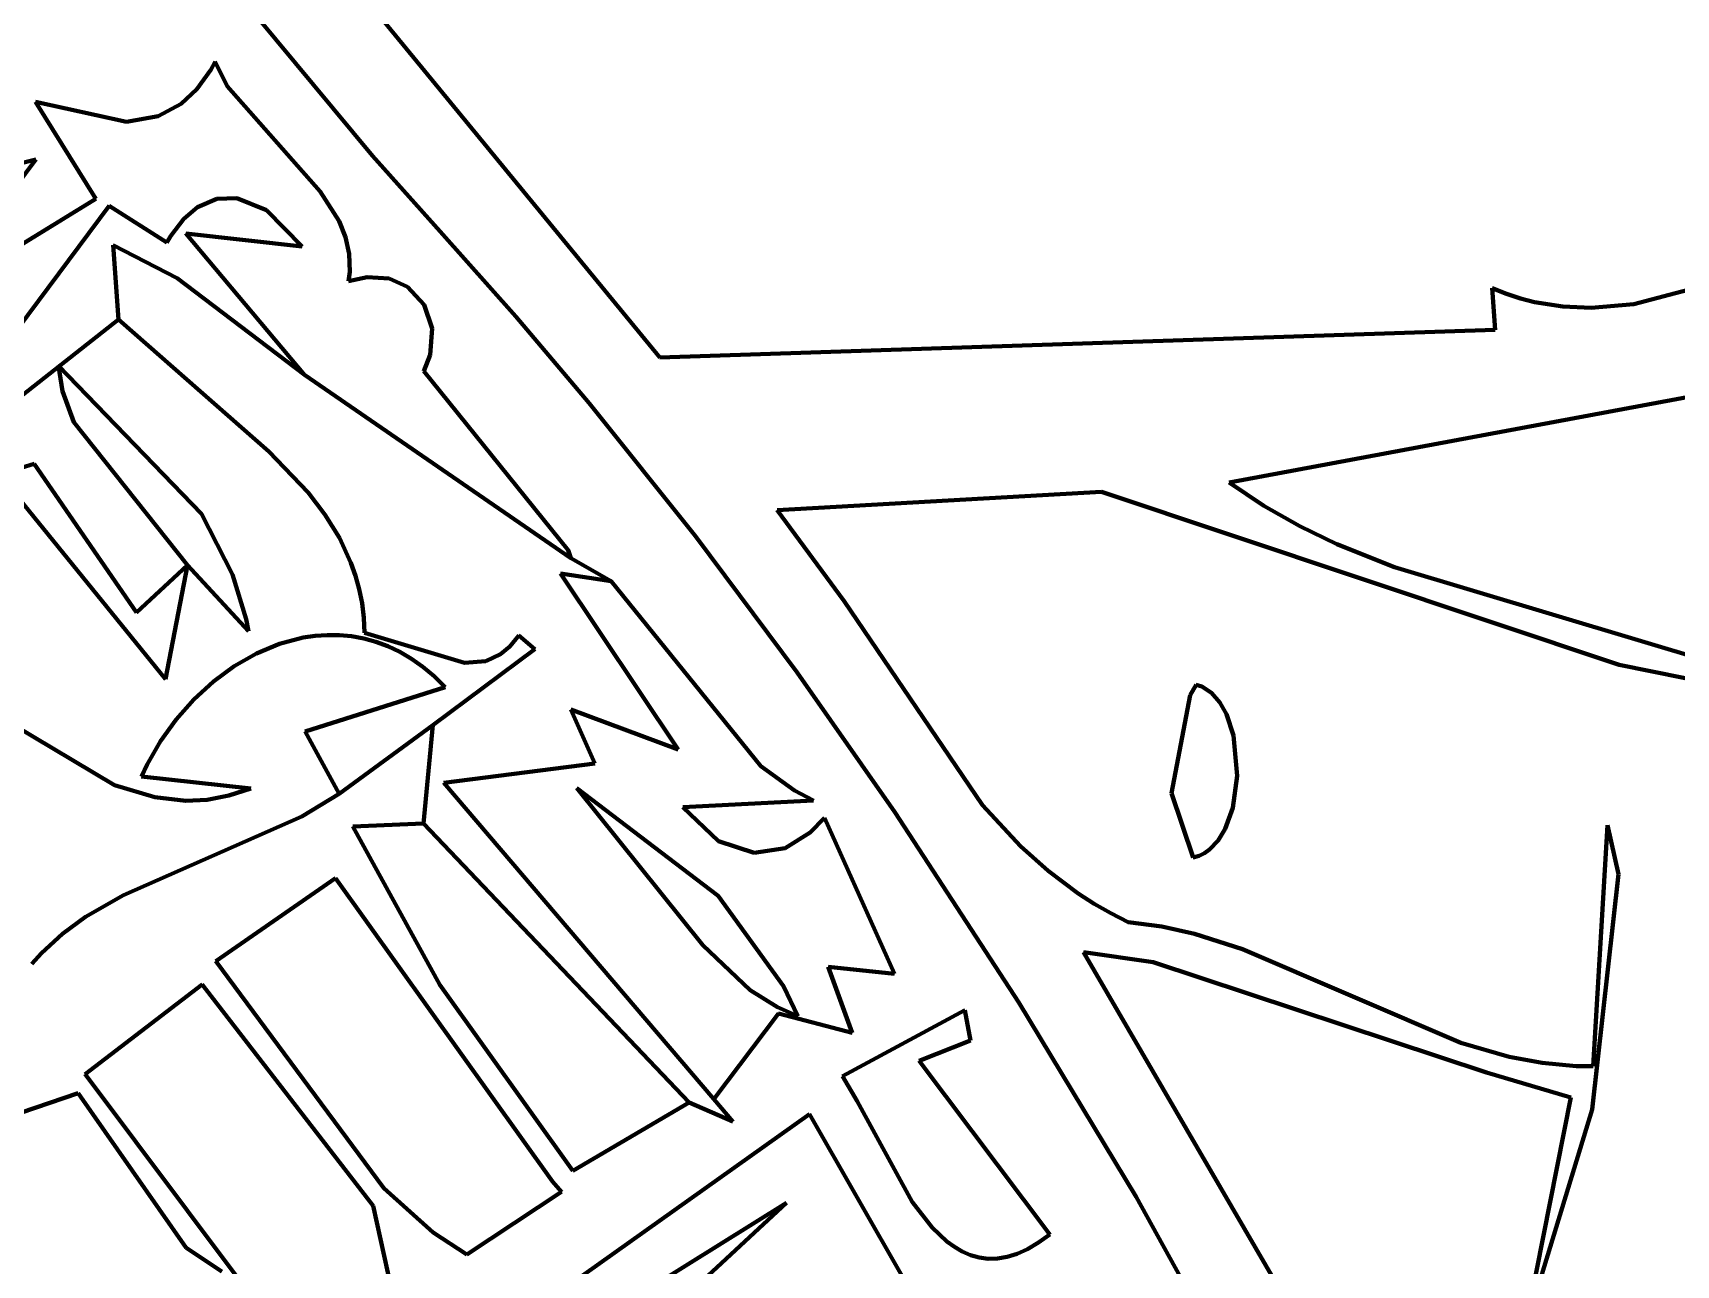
# Model space of a CAD drawing. Header units: millimetres. Extents: x 0 to 10.4, y 0 to 8.2.
# Drawn here: x 2.913 to 3.474, y 4.449 to 4.87 of the extents above; entities that cross this region are included whole.
import ezdxf

# ---------------------------------------------------------------- set-up
doc = ezdxf.new("R2010")
doc.units = ezdxf.units.MM
for name, color, linetype, lineweight in [('color#000000ff', 7, 'CONTINUOUS', 100), ('color#929292ff', 7, 'CONTINUOUS', 100), ('color#ffffffff', 7, 'CONTINUOUS', 100)]:
    doc.layers.add(name, color=color, linetype=linetype, lineweight=lineweight)

msp = doc.modelspace()

# ---------------------------------------------------------------- linework, layer by layer
at = {"layer": 'color#000000ff'}
for p, q in [((3.0287, 4.82767), (2.94393, 4.92981)), ((3.02768, 4.87962), (3.1269, 4.75882)), ((2.96869, 4.85044), (2.9735, 4.85712)), ((2.9735, 4.85712), (2.97497, 4.85977)), ((2.97497, 4.85977), (2.97907, 4.85153)), ((2.97907, 4.85153), (3.01082, 4.81549)), ((2.91358, 4.8461), (2.9446, 4.83928)), ((2.93416, 4.81295), (2.91358, 4.8461)), ((2.95543, 4.84125), (2.96333, 4.84547)), ((2.96333, 4.84547), (2.96869, 4.85044)), ((2.9446, 4.83928), (2.95543, 4.84125)), ((2.85228, 4.81088), (2.91363, 4.82645)), ((2.91363, 4.82645), (2.88758, 4.79143)), ((3.05182, 4.80181), (3.0287, 4.82767)), ((2.89181, 4.78702), (2.93416, 4.81295)), ((2.9755, 4.813), (2.96889, 4.81015)), ((2.9823, 4.8132), (2.9755, 4.813)), ((2.99241, 4.80909), (2.9823, 4.8132)), ((3.01082, 4.81549), (3.01731, 4.80538)), ((2.93871, 4.81062), (2.90763, 4.76887)), ((2.95839, 4.79804), (2.93871, 4.81062)), ((2.96418, 4.80613), (2.95978, 4.80037)), ((2.96889, 4.81015), (2.96418, 4.80613)), ((3.00466, 4.79672), (2.99241, 4.80909)), ((3.00545, 4.75288), (2.96493, 4.80119)), ((2.96493, 4.80119), (3.00466, 4.79672)), ((3.01731, 4.80538), (3.01947, 4.79995)), ((3.07764, 4.7728), (3.05182, 4.80181)), ((2.95978, 4.80037), (2.95839, 4.79804)), ((3.01947, 4.79995), (3.02071, 4.79419)), ((3.45964, 4.77699), (3.52782, 4.79522)), ((3.02071, 4.79419), (3.02089, 4.78805)), ((3.02089, 4.78805), (3.02053, 4.78483)), ((3.02053, 4.78483), (3.02685, 4.7863)), ((3.02685, 4.7863), (3.03438, 4.7858)), ((3.03438, 4.7858), (3.04066, 4.78294)), ((3.04066, 4.78294), (3.04633, 4.7768)), ((3.41225, 4.76822), (3.41129, 4.7825)), ((3.41129, 4.7825), (3.41611, 4.78055)), ((3.41611, 4.78055), (3.42093, 4.77896)), ((3.42093, 4.77896), (3.42575, 4.77772)), ((3.04633, 4.7768), (3.0491, 4.76872)), ((3.10272, 4.7432), (3.07764, 4.7728)), ((3.42575, 4.77772), (3.43542, 4.77619)), ((3.43542, 4.77619), (3.4451, 4.7758)), ((3.4451, 4.7758), (3.45964, 4.77699)), ((2.90002, 4.73885), (2.94186, 4.77175)), ((2.94186, 4.77175), (2.99329, 4.72668)), ((3.0491, 4.76872), (3.04843, 4.75966)), ((3.1269, 4.75882), (3.41225, 4.76822)), ((2.92135, 4.756), (2.92274, 4.74726)), ((2.97025, 4.70545), (2.92135, 4.756)), ((3.04843, 4.75966), (3.04617, 4.75417)), ((3.09649, 4.69028), (3.00545, 4.75288)), ((3.04617, 4.75417), (3.09552, 4.69299)), ((2.92274, 4.74726), (2.92667, 4.73671)), ((3.4858, 4.74678), (3.32139, 4.71613)), ((3.13902, 4.69776), (3.10272, 4.7432)), ((2.92667, 4.73671), (2.96551, 4.68783)), ((2.91309, 4.72245), (2.9011, 4.71884)), ((2.94801, 4.67172), (2.91309, 4.72245)), ((2.99329, 4.72668), (3.00669, 4.7127)), ((2.9011, 4.71884), (2.95793, 4.64898)), ((3.00669, 4.7127), (3.01245, 4.70518)), ((3.27777, 4.71292), (3.16695, 4.70663)), ((3.45467, 4.65377), (3.27777, 4.71292)), ((3.32139, 4.71613), (3.33324, 4.70817)), ((2.98087, 4.68469), (2.97025, 4.70545)), ((3.01245, 4.70518), (3.01737, 4.6972)), ((3.16695, 4.70663), (3.18985, 4.67552)), ((3.33324, 4.70817), (3.34554, 4.70118)), ((3.34554, 4.70118), (3.35822, 4.69505)), ((3.01737, 4.6972), (3.02133, 4.68871)), ((3.17381, 4.65116), (3.13902, 4.69776)), ((3.35822, 4.69505), (3.37784, 4.68716)), ((3.02133, 4.68871), (3.02289, 4.68424)), ((3.09552, 4.69299), (3.09649, 4.69028)), ((2.96551, 4.68783), (2.94801, 4.67172)), ((2.95793, 4.64898), (2.96551, 4.68783)), ((2.96551, 4.68783), (2.98628, 4.66537)), ((2.98548, 4.66939), (2.98087, 4.68469)), ((3.02289, 4.68424), (3.02416, 4.67962)), ((3.09288, 4.68499), (3.11027, 4.68241)), ((3.13315, 4.62491), (3.09288, 4.68499)), ((3.37784, 4.68716), (3.48702, 4.65453)), ((3.02416, 4.67962), (3.02511, 4.67483)), ((3.11027, 4.68241), (3.16137, 4.61924)), ((3.02511, 4.67483), (3.02573, 4.66987)), ((3.18985, 4.67552), (3.23715, 4.60592)), ((2.98628, 4.66537), (2.98548, 4.66939)), ((3.02573, 4.66987), (3.02599, 4.66472)), ((2.99688, 4.66096), (2.989, 4.65767)), ((3.00499, 4.66311), (2.99688, 4.66096)), ((3.0091, 4.66372), (3.00499, 4.66311)), ((3.01324, 4.66401), (3.0091, 4.66372)), ((3.01739, 4.66396), (3.01324, 4.66401)), ((3.02155, 4.66357), (3.01739, 4.66396)), ((3.02569, 4.66281), (3.02155, 4.66357)), ((3.02982, 4.66167), (3.02569, 4.66281)), ((3.02599, 4.66472), (3.06012, 4.6545)), ((3.03392, 4.66015), (3.02982, 4.66167)), ((3.03797, 4.65822), (3.03392, 4.66015)), ((3.07245, 4.65744), (3.07564, 4.66012)), ((3.07564, 4.66012), (3.07865, 4.66383)), ((3.07865, 4.66383), (3.08419, 4.65915)), ((2.989, 4.65767), (2.98145, 4.65334)), ((3.04197, 4.65588), (3.03797, 4.65822)), ((3.04591, 4.65311), (3.04197, 4.65588)), ((3.08419, 4.65915), (3.04933, 4.63319)), ((3.06012, 4.6545), (3.06736, 4.65509)), ((3.06736, 4.65509), (3.07245, 4.65744)), ((2.98145, 4.65334), (2.97431, 4.64808)), ((3.04976, 4.6499), (3.04591, 4.65311)), ((3.05354, 4.64623), (3.04976, 4.6499)), ((3.20715, 4.60352), (3.17381, 4.65116)), ((3.48793, 4.64713), (3.45467, 4.65377)), ((2.97431, 4.64808), (2.96767, 4.64198)), ((3.00563, 4.63109), (3.05354, 4.64623)), ((2.94058, 4.6127), (2.88971, 4.64295)), ((2.96767, 4.64198), (2.96163, 4.63516)), ((3.10468, 4.62016), (3.09649, 4.6386)), ((3.09649, 4.6386), (3.13315, 4.62491)), ((2.96163, 4.63516), (2.95627, 4.62772)), ((3.04933, 4.63319), (3.01732, 4.60971)), ((2.95627, 4.62772), (2.95168, 4.61976)), ((3.01732, 4.60971), (3.00563, 4.63109)), ((2.95168, 4.61976), (2.9497, 4.61562)), ((2.9497, 4.61562), (2.98716, 4.61162)), ((3.05304, 4.61351), (3.10468, 4.62016)), ((3.16137, 4.61924), (3.17288, 4.61094)), ((2.9543, 4.60856), (2.94058, 4.6127)), ((2.98716, 4.61162), (2.9796, 4.60913)), ((3.14533, 4.50547), (3.05304, 4.61351)), ((3.09852, 4.61166), (3.14157, 4.55807)), ((3.14681, 4.57487), (3.09852, 4.61166)), ((3.17288, 4.61094), (3.17933, 4.60749)), ((2.96493, 4.6074), (2.9543, 4.60856)), ((2.97219, 4.60776), (2.96493, 4.6074)), ((2.9796, 4.60913), (2.97219, 4.60776)), ((3.17933, 4.60749), (3.13467, 4.60525)), ((3.13467, 4.60525), (3.14695, 4.59358)), ((3.23715, 4.60592), (3.25008, 4.5919)), ((3.02192, 4.59865), (3.04613, 4.59957)), ((3.0517, 4.54447), (3.02192, 4.59865)), ((3.04613, 4.59957), (3.13691, 4.50431)), ((3.17821, 4.59653), (3.18308, 4.60152)), ((3.18308, 4.60152), (3.207, 4.54822)), ((3.2495, 4.53852), (3.20715, 4.60352)), ((3.44579, 4.51671), (3.45066, 4.59903)), ((3.45066, 4.59903), (3.45445, 4.58237)), ((3.14695, 4.59358), (3.15904, 4.58956)), ((3.16965, 4.59123), (3.17821, 4.59653)), ((3.15904, 4.58956), (3.16965, 4.59123)), ((3.25008, 4.5919), (3.25953, 4.5834)), ((3.25953, 4.5834), (3.26978, 4.57571)), ((3.45445, 4.58237), (3.44539, 4.50197)), ((2.97514, 4.55265), (3.016, 4.58094)), ((3.016, 4.58094), (3.09022, 4.4773)), ((3.16907, 4.54407), (3.14681, 4.57487)), ((3.26978, 4.57571), (3.27524, 4.57221)), ((3.27524, 4.57221), (3.28095, 4.56894)), ((3.28095, 4.56894), (3.2869, 4.56594)), ((3.2869, 4.56594), (3.29836, 4.56444)), ((3.29836, 4.56444), (3.30956, 4.56194)), ((3.30956, 4.56194), (3.32597, 4.55669)), ((3.14157, 4.55807), (3.15774, 4.54274)), ((3.29546, 4.55225), (3.27162, 4.55563)), ((3.27162, 4.55563), (3.35162, 4.41825)), ((3.32597, 4.55669), (3.40056, 4.52474)), ((3.03254, 4.47504), (2.97514, 4.55265)), ((3.207, 4.54822), (3.18439, 4.55061)), ((3.18439, 4.55061), (3.19257, 4.52814)), ((3.40927, 4.51451), (3.29546, 4.55225)), ((2.93047, 4.51394), (2.97051, 4.54464)), ((2.97051, 4.54464), (3.0289, 4.46897)), ((3.09715, 4.48099), (3.0517, 4.54447)), ((3.15774, 4.54274), (3.1671, 4.53684)), ((3.17397, 4.53376), (3.16907, 4.54407)), ((3.1671, 4.53684), (3.17397, 4.53376)), ((3.28961, 4.47209), (3.2495, 4.53852)), ((3.16737, 4.53475), (3.14533, 4.50547)), ((3.19257, 4.52814), (3.16737, 4.53475)), ((3.18932, 4.51334), (3.23111, 4.5358)), ((3.23111, 4.5358), (3.23303, 4.52546)), ((3.23303, 4.52546), (3.21544, 4.5185)), ((3.40056, 4.52474), (3.41706, 4.51994)), ((3.41706, 4.51994), (3.42834, 4.51782)), ((3.21544, 4.5185), (3.26006, 4.45927)), ((3.43807, 4.50598), (3.40927, 4.51451)), ((3.42834, 4.51782), (3.4399, 4.51678)), ((3.4399, 4.51678), (3.44579, 4.51671)), ((2.98279, 4.4442), (2.93047, 4.51394)), ((3.19431, 4.50475), (3.18932, 4.51334)), ((2.89217, 4.49523), (2.92811, 4.50752)), ((2.92811, 4.50752), (2.96501, 4.45465)), ((3.13691, 4.50431), (3.09715, 4.48099)), ((3.2131, 4.4704), (3.19431, 4.50475)), ((3.42241, 4.42671), (3.43807, 4.50598)), ((3.07255, 4.42544), (3.17797, 4.50034)), ((3.17797, 4.50034), (3.21055, 4.44345)), ((3.44539, 4.50197), (3.42241, 4.42671)), ((3.04939, 4.45992), (3.03254, 4.47504)), ((3.09022, 4.4773), (3.0932, 4.47381)), ((3.0932, 4.47381), (3.06086, 4.45239)), ((3.17016, 4.47006), (3.10947, 4.43227)), ((3.13847, 4.44064), (3.17016, 4.47006)), ((3.21991, 4.46159), (3.2131, 4.4704)), ((3.34598, 4.37027), (3.28961, 4.47209)), ((3.0289, 4.46897), (3.0364, 4.43486)), ((3.06086, 4.45239), (3.04939, 4.45992)), ((3.22486, 4.45688), (3.21991, 4.46159)), ((3.26006, 4.45927), (3.2562, 4.45645)), ((2.96501, 4.45465), (2.9772, 4.44658)), ((3.22748, 4.45496), (3.22486, 4.45688)), ((3.2302, 4.45338), (3.22748, 4.45496)), ((3.23303, 4.45216), (3.2302, 4.45338)), ((3.24893, 4.45263), (3.2455, 4.45156)), ((3.2525, 4.45425), (3.24893, 4.45263)), ((3.2562, 4.45645), (3.2525, 4.45425)), ((3.23597, 4.45134), (3.23303, 4.45216)), ((3.23902, 4.45095), (3.23597, 4.45134)), ((3.2422, 4.45101), (3.23902, 4.45095)), ((3.2455, 4.45156), (3.2422, 4.45101))]:
    msp.add_line(p, q, dxfattribs=at)
at = {"layer": 'color#929292ff'}
for p, q in [((2.94012, 4.79718), (2.9619, 4.78591)), ((2.94186, 4.77175), (2.94012, 4.79718)), ((2.9619, 4.78591), (3.00545, 4.75288)), ((2.99329, 4.72668), (2.94186, 4.77175)), ((3.00545, 4.75288), (3.09649, 4.69028)), ((2.9011, 4.71884), (2.91309, 4.72245)), ((2.91309, 4.72245), (2.94801, 4.67172)), ((3.00669, 4.7127), (2.99329, 4.72668)), ((2.95793, 4.64898), (2.9011, 4.71884)), ((3.01245, 4.70518), (3.00669, 4.7127)), ((3.01737, 4.6972), (3.01245, 4.70518)), ((3.02133, 4.68871), (3.01737, 4.6972)), ((3.02289, 4.68424), (3.02133, 4.68871)), ((3.09649, 4.69028), (3.11027, 4.68241)), ((2.94801, 4.67172), (2.96551, 4.68783)), ((2.96551, 4.68783), (2.95793, 4.64898)), ((3.02416, 4.67962), (3.02289, 4.68424)), ((3.11027, 4.68241), (3.09288, 4.68499)), ((3.09288, 4.68499), (3.13315, 4.62491)), ((3.02511, 4.67483), (3.02416, 4.67962)), ((3.02573, 4.66987), (3.02511, 4.67483)), ((3.02599, 4.66472), (3.02573, 4.66987)), ((2.989, 4.65767), (2.99688, 4.66096)), ((2.99688, 4.66096), (3.00499, 4.66311)), ((3.00499, 4.66311), (3.0091, 4.66372)), ((3.0091, 4.66372), (3.01324, 4.66401)), ((3.01324, 4.66401), (3.01739, 4.66396)), ((3.01739, 4.66396), (3.02155, 4.66357)), ((3.02155, 4.66357), (3.02569, 4.66281)), ((3.02569, 4.66281), (3.02982, 4.66167)), ((3.06012, 4.6545), (3.02599, 4.66472)), ((3.02982, 4.66167), (3.03392, 4.66015)), ((3.03392, 4.66015), (3.03797, 4.65822)), ((3.07564, 4.66012), (3.07245, 4.65744)), ((3.07865, 4.66383), (3.07564, 4.66012)), ((3.08419, 4.65915), (3.07865, 4.66383)), ((2.98145, 4.65334), (2.989, 4.65767)), ((3.03797, 4.65822), (3.04197, 4.65588)), ((3.04197, 4.65588), (3.04591, 4.65311)), ((3.04933, 4.63319), (3.08419, 4.65915)), ((3.06736, 4.65509), (3.06012, 4.6545)), ((3.07245, 4.65744), (3.06736, 4.65509)), ((2.97431, 4.64808), (2.98145, 4.65334)), ((3.04591, 4.65311), (3.04976, 4.6499)), ((3.04976, 4.6499), (3.05354, 4.64623)), ((2.96767, 4.64198), (2.97431, 4.64808)), ((3.05354, 4.64623), (3.00563, 4.63109)), ((3.30162, 4.60996), (3.30808, 4.64347)), ((3.30808, 4.64347), (3.31014, 4.64704)), ((3.31014, 4.64704), (3.31201, 4.64639)), ((3.31201, 4.64639), (3.31534, 4.64421)), ((3.31534, 4.64421), (3.31815, 4.64101)), ((2.88971, 4.64295), (2.94058, 4.6127)), ((2.96163, 4.63516), (2.96767, 4.64198)), ((3.13315, 4.62491), (3.09649, 4.6386)), ((3.09649, 4.6386), (3.10468, 4.62016)), ((3.31815, 4.64101), (3.32042, 4.63697)), ((2.95627, 4.62772), (2.96163, 4.63516)), ((3.04613, 4.59957), (3.04933, 4.63319)), ((3.32042, 4.63697), (3.32281, 4.62971)), ((2.95168, 4.61976), (2.95627, 4.62772)), ((3.00563, 4.63109), (3.01732, 4.60971)), ((3.32281, 4.62971), (3.32408, 4.61593)), ((2.9497, 4.61562), (2.95168, 4.61976)), ((2.98716, 4.61162), (2.9497, 4.61562)), ((3.10468, 4.62016), (3.05304, 4.61351)), ((3.32408, 4.61593), (3.32261, 4.60501)), ((2.94058, 4.6127), (2.9543, 4.60856)), ((2.9796, 4.60913), (2.98716, 4.61162)), ((3.01732, 4.60971), (3.00459, 4.602)), ((3.05304, 4.61351), (3.14533, 4.50547)), ((3.30908, 4.58801), (3.30162, 4.60996)), ((2.9543, 4.60856), (2.96493, 4.6074)), ((2.96493, 4.6074), (2.97219, 4.60776)), ((2.97219, 4.60776), (2.9796, 4.60913)), ((3.32261, 4.60501), (3.32004, 4.59781)), ((3.00459, 4.602), (2.94358, 4.57514)), ((3.13691, 4.50431), (3.04613, 4.59957)), ((3.31762, 4.59383), (3.31463, 4.5907)), ((3.32004, 4.59781), (3.31762, 4.59383)), ((3.31107, 4.58861), (3.30908, 4.58801)), ((3.31293, 4.58952), (3.31107, 4.58861)), ((3.31463, 4.5907), (3.31293, 4.58952)), ((2.94358, 4.57514), (2.93063, 4.5677)), ((2.93063, 4.5677), (2.92272, 4.56194)), ((2.92272, 4.56194), (2.91554, 4.55536)), ((2.91554, 4.55536), (2.91227, 4.55172)), ((3.15185, 4.49783), (3.13691, 4.50431)), ((3.14533, 4.50547), (3.15185, 4.49783))]:
    msp.add_line(p, q, dxfattribs=at)
at = {"layer": 'color#ffffffff'}
for p, q in [((2.94393, 4.92981), (3.0287, 4.82767)), ((3.1269, 4.75882), (3.02768, 4.87962)), ((2.9735, 4.85712), (2.96869, 4.85044)), ((2.97497, 4.85977), (2.9735, 4.85712)), ((2.97907, 4.85153), (2.97497, 4.85977)), ((3.01082, 4.81549), (2.97907, 4.85153)), ((2.91358, 4.8461), (2.93416, 4.81295)), ((2.9446, 4.83928), (2.91358, 4.8461)), ((2.96333, 4.84547), (2.95543, 4.84125)), ((2.96869, 4.85044), (2.96333, 4.84547)), ((2.95543, 4.84125), (2.9446, 4.83928)), ((2.91363, 4.82645), (2.85228, 4.81088)), ((2.88758, 4.79143), (2.91363, 4.82645)), ((3.0287, 4.82767), (3.05182, 4.80181)), ((2.93416, 4.81295), (2.89181, 4.78702)), ((2.96889, 4.81015), (2.9755, 4.813)), ((2.9755, 4.813), (2.9823, 4.8132)), ((2.9823, 4.8132), (2.99241, 4.80909)), ((3.01731, 4.80538), (3.01082, 4.81549)), ((2.90763, 4.76887), (2.93871, 4.81062)), ((2.93871, 4.81062), (2.95839, 4.79804)), ((2.95978, 4.80037), (2.96418, 4.80613)), ((2.96418, 4.80613), (2.96889, 4.81015)), ((2.99241, 4.80909), (3.00466, 4.79672)), ((3.00466, 4.79672), (2.96493, 4.80119)), ((2.96493, 4.80119), (3.00545, 4.75288)), ((3.01947, 4.79995), (3.01731, 4.80538)), ((3.05182, 4.80181), (3.07764, 4.7728)), ((2.9619, 4.78591), (2.94012, 4.79718)), ((2.94012, 4.79718), (2.94186, 4.77175)), ((2.95839, 4.79804), (2.95978, 4.80037)), ((3.02071, 4.79419), (3.01947, 4.79995)), ((3.52782, 4.79522), (3.45964, 4.77699)), ((3.02089, 4.78805), (3.02071, 4.79419)), ((3.00545, 4.75288), (2.9619, 4.78591)), ((3.02053, 4.78483), (3.02089, 4.78805)), ((3.02685, 4.7863), (3.02053, 4.78483)), ((3.03438, 4.7858), (3.02685, 4.7863)), ((3.04066, 4.78294), (3.03438, 4.7858)), ((3.04633, 4.7768), (3.04066, 4.78294)), ((3.41611, 4.78055), (3.41129, 4.7825)), ((3.41129, 4.7825), (3.41225, 4.76822)), ((3.42093, 4.77896), (3.41611, 4.78055)), ((3.42575, 4.77772), (3.42093, 4.77896)), ((3.0491, 4.76872), (3.04633, 4.7768)), ((3.07764, 4.7728), (3.10272, 4.7432)), ((3.43542, 4.77619), (3.42575, 4.77772)), ((3.4451, 4.7758), (3.43542, 4.77619)), ((3.45964, 4.77699), (3.4451, 4.7758)), ((2.94186, 4.77175), (2.90002, 4.73885)), ((3.04843, 4.75966), (3.0491, 4.76872)), ((3.41225, 4.76822), (3.1269, 4.75882)), ((2.92135, 4.756), (2.97025, 4.70545)), ((2.92274, 4.74726), (2.92135, 4.756)), ((3.04617, 4.75417), (3.04843, 4.75966)), ((3.09552, 4.69299), (3.04617, 4.75417)), ((2.92667, 4.73671), (2.92274, 4.74726)), ((3.32139, 4.71613), (3.4858, 4.74678)), ((3.10272, 4.7432), (3.13902, 4.69776)), ((2.96551, 4.68783), (2.92667, 4.73671)), ((3.16695, 4.70663), (3.27777, 4.71292)), ((3.27777, 4.71292), (3.45467, 4.65377)), ((3.33324, 4.70817), (3.32139, 4.71613)), ((2.97025, 4.70545), (2.98087, 4.68469)), ((3.18985, 4.67552), (3.16695, 4.70663)), ((3.34554, 4.70118), (3.33324, 4.70817)), ((3.35822, 4.69505), (3.34554, 4.70118)), ((3.13902, 4.69776), (3.17381, 4.65116)), ((3.37784, 4.68716), (3.35822, 4.69505)), ((3.09649, 4.69028), (3.09552, 4.69299)), ((3.11027, 4.68241), (3.09649, 4.69028)), ((2.98628, 4.66537), (2.96551, 4.68783)), ((2.98087, 4.68469), (2.98548, 4.66939)), ((3.48702, 4.65453), (3.37784, 4.68716)), ((3.16137, 4.61924), (3.11027, 4.68241)), ((3.23715, 4.60592), (3.18985, 4.67552)), ((2.98548, 4.66939), (2.98628, 4.66537)), ((3.17381, 4.65116), (3.20715, 4.60352)), ((3.45467, 4.65377), (3.48793, 4.64713)), ((3.30808, 4.64347), (3.30162, 4.60996)), ((3.31014, 4.64704), (3.30808, 4.64347)), ((3.31201, 4.64639), (3.31014, 4.64704)), ((3.31534, 4.64421), (3.31201, 4.64639)), ((3.31815, 4.64101), (3.31534, 4.64421)), ((3.32042, 4.63697), (3.31815, 4.64101)), ((3.01732, 4.60971), (3.04933, 4.63319)), ((3.04933, 4.63319), (3.04613, 4.59957)), ((3.32281, 4.62971), (3.32042, 4.63697)), ((3.32408, 4.61593), (3.32281, 4.62971)), ((3.17288, 4.61094), (3.16137, 4.61924)), ((3.32261, 4.60501), (3.32408, 4.61593)), ((3.00459, 4.602), (3.01732, 4.60971)), ((3.09852, 4.61166), (3.14681, 4.57487)), ((3.14157, 4.55807), (3.09852, 4.61166)), ((3.17933, 4.60749), (3.17288, 4.61094)), ((3.30162, 4.60996), (3.30908, 4.58801)), ((3.13467, 4.60525), (3.17933, 4.60749)), ((3.14695, 4.59358), (3.13467, 4.60525)), ((3.25008, 4.5919), (3.23715, 4.60592)), ((3.32004, 4.59781), (3.32261, 4.60501)), ((2.94358, 4.57514), (3.00459, 4.602)), ((3.04613, 4.59957), (3.02192, 4.59865)), ((3.02192, 4.59865), (3.0517, 4.54447)), ((3.18308, 4.60152), (3.17821, 4.59653)), ((3.207, 4.54822), (3.18308, 4.60152)), ((3.20715, 4.60352), (3.2495, 4.53852)), ((3.45066, 4.59903), (3.44579, 4.51671)), ((3.45445, 4.58237), (3.45066, 4.59903)), ((3.15904, 4.58956), (3.14695, 4.59358)), ((3.17821, 4.59653), (3.16965, 4.59123)), ((3.31463, 4.5907), (3.31762, 4.59383)), ((3.31762, 4.59383), (3.32004, 4.59781)), ((3.16965, 4.59123), (3.15904, 4.58956)), ((3.25953, 4.5834), (3.25008, 4.5919)), ((3.30908, 4.58801), (3.31107, 4.58861)), ((3.31107, 4.58861), (3.31293, 4.58952)), ((3.31293, 4.58952), (3.31463, 4.5907)), ((3.26978, 4.57571), (3.25953, 4.5834)), ((3.44539, 4.50197), (3.45445, 4.58237)), ((3.016, 4.58094), (2.97514, 4.55265)), ((3.09022, 4.4773), (3.016, 4.58094)), ((2.93063, 4.5677), (2.94358, 4.57514)), ((3.14681, 4.57487), (3.16907, 4.54407)), ((3.27524, 4.57221), (3.26978, 4.57571)), ((3.28095, 4.56894), (3.27524, 4.57221)), ((2.92272, 4.56194), (2.93063, 4.5677)), ((3.2869, 4.56594), (3.28095, 4.56894)), ((3.29836, 4.56444), (3.2869, 4.56594)), ((2.91554, 4.55536), (2.92272, 4.56194)), ((3.30956, 4.56194), (3.29836, 4.56444)), ((3.32597, 4.55669), (3.30956, 4.56194)), ((2.91227, 4.55172), (2.91554, 4.55536)), ((3.15774, 4.54274), (3.14157, 4.55807)), ((3.35162, 4.41825), (3.27162, 4.55563)), ((3.27162, 4.55563), (3.29546, 4.55225)), ((3.40056, 4.52474), (3.32597, 4.55669)), ((2.97514, 4.55265), (3.03254, 4.47504)), ((3.19257, 4.52814), (3.18439, 4.55061)), ((3.18439, 4.55061), (3.207, 4.54822)), ((3.29546, 4.55225), (3.40927, 4.51451)), ((2.97051, 4.54464), (2.93047, 4.51394)), ((3.0289, 4.46897), (2.97051, 4.54464)), ((3.0517, 4.54447), (3.09715, 4.48099)), ((3.1671, 4.53684), (3.15774, 4.54274)), ((3.16907, 4.54407), (3.17397, 4.53376)), ((3.17397, 4.53376), (3.1671, 4.53684)), ((3.2495, 4.53852), (3.28961, 4.47209)), ((3.14533, 4.50547), (3.16737, 4.53475)), ((3.16737, 4.53475), (3.19257, 4.52814)), ((3.23111, 4.5358), (3.18932, 4.51334)), ((3.23303, 4.52546), (3.23111, 4.5358)), ((3.21544, 4.5185), (3.23303, 4.52546)), ((3.41706, 4.51994), (3.40056, 4.52474)), ((3.42834, 4.51782), (3.41706, 4.51994)), ((3.26006, 4.45927), (3.21544, 4.5185)), ((3.40927, 4.51451), (3.43807, 4.50598)), ((3.4399, 4.51678), (3.42834, 4.51782)), ((3.44579, 4.51671), (3.4399, 4.51678)), ((2.93047, 4.51394), (2.98279, 4.4442)), ((3.18932, 4.51334), (3.19431, 4.50475)), ((2.92811, 4.50752), (2.89217, 4.49523)), ((2.96501, 4.45465), (2.92811, 4.50752)), ((3.09715, 4.48099), (3.13691, 4.50431)), ((3.13691, 4.50431), (3.15185, 4.49783)), ((3.15185, 4.49783), (3.14533, 4.50547)), ((3.19431, 4.50475), (3.2131, 4.4704)), ((3.43807, 4.50598), (3.42241, 4.42671)), ((3.17797, 4.50034), (3.07255, 4.42544)), ((3.21055, 4.44345), (3.17797, 4.50034)), ((3.42241, 4.42671), (3.44539, 4.50197)), ((3.03254, 4.47504), (3.04939, 4.45992)), ((3.0932, 4.47381), (3.09022, 4.4773)), ((3.06086, 4.45239), (3.0932, 4.47381)), ((3.10947, 4.43227), (3.17016, 4.47006)), ((3.17016, 4.47006), (3.13847, 4.44064)), ((3.2131, 4.4704), (3.21991, 4.46159)), ((3.28961, 4.47209), (3.34598, 4.37027)), ((3.0364, 4.43486), (3.0289, 4.46897)), ((3.04939, 4.45992), (3.06086, 4.45239)), ((3.21991, 4.46159), (3.22486, 4.45688)), ((3.2562, 4.45645), (3.26006, 4.45927)), ((2.9772, 4.44658), (2.96501, 4.45465)), ((3.22486, 4.45688), (3.22748, 4.45496)), ((3.22748, 4.45496), (3.2302, 4.45338)), ((3.2302, 4.45338), (3.23303, 4.45216)), ((3.2455, 4.45156), (3.24893, 4.45263)), ((3.24893, 4.45263), (3.2525, 4.45425)), ((3.2525, 4.45425), (3.2562, 4.45645)), ((3.23303, 4.45216), (3.23597, 4.45134)), ((3.23597, 4.45134), (3.23902, 4.45095)), ((3.23902, 4.45095), (3.2422, 4.45101)), ((3.2422, 4.45101), (3.2455, 4.45156))]:
    msp.add_line(p, q, dxfattribs=at)

doc.saveas('drawing.dxf')
